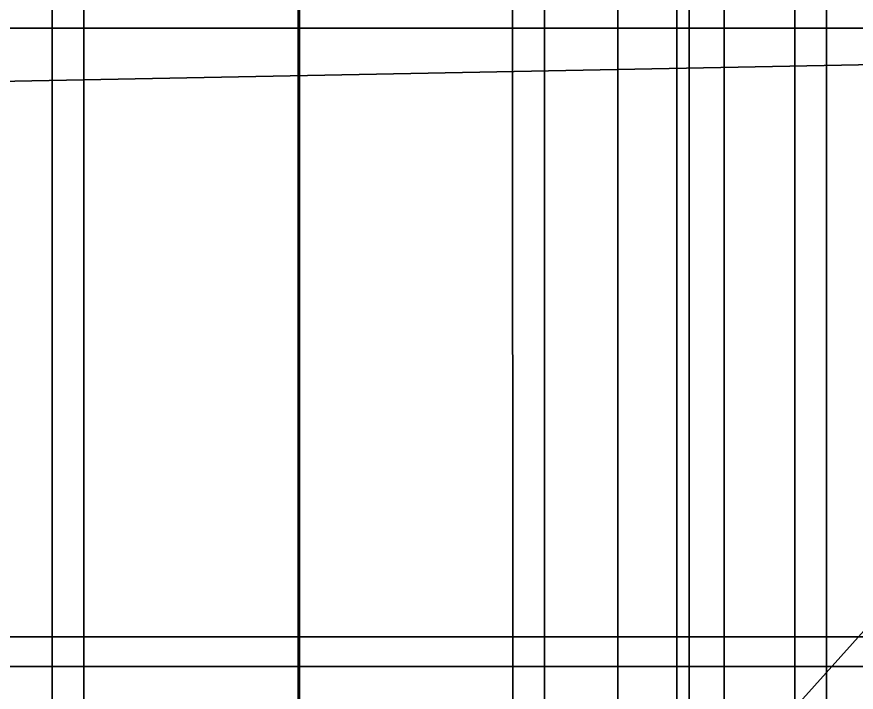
# Model space of a CAD drawing. Extents: x -7.1 to 8.3, y -8 to 8.
# Drawn here: x 3.0328 to 3.3164, y 2.9813 to 3.2095 of the extents above; entities that cross this region are included whole.
import ezdxf

# ---------------------------------------------------------------- set-up
doc = ezdxf.new("R2010")
doc.units = 0

msp = doc.modelspace()

# ---------------------------------------------------------------- linework, layer by layer
for points in [[(7.80574, 8), (-6.55791, 8), (7.80574, -8)], [(-6.55791, -8), (7.80574, -8), (-6.55791, 8)], [(7.80574, 8, -0.79139), (7.80574, -8, -0.79139), (-6.55791, -8, -0.79139)], [(-6.55791, -8, -0.79139), (-6.55791, 8, -0.79139), (7.80574, 8, -0.79139)], [(-3.29913, 4.29173, 0.11606), (-3.39913, -4.39201, 0.11606), (5.20087, -4.39201, 0.11606), (5.20087, 4.29173, 0.11606)], [(3.74517, -2.94429, 5.91212), (-2.04342, -2.94429, 5.91212), (-2.04342, 4.05027, 5.91212), (2.20121, 2.84429, 5.91212)], [(-2.14534, 3.20575, 12.06606), (3.96503, 3.20575, 12.06606), (5.26024, 4.01831, 12.06711), (-2.32794, 4.01905, 12.06454)], [(3.80087, 2.9, 3.01606), (5.20087, 3.99959, 3.01606), (2.42019, 3.99959, 3.01606), (2.42019, 2.9, 3.01606)], [(2.42019, 2.9, 2.91606), (2.42019, 3.99959, 2.91606), (5.20087, 3.99959, 2.91606), (3.80087, 2.9, 2.91606)], [(2.50087, 4.00094, 6.13501), (2.50087, 3, 6.13501), (5.10141, 3.00001, 6.13533), (5.10141, 4.00095, 6.13501)], [(5.10143, 4.00093, 5.99827), (5.10143, 2.99999, 5.99859), (2.50087, 2.99999, 5.99827), (2.50087, 4.00093, 5.99827)], [(2.40087, 3.99, 9.07898), (3.80087, 2.99001, 9.07898), (5.20087, 2.99001, 9.0793), (5.20087, 3.99001, 9.07898)], [(2.40087, 3.99001, 9.01828), (3.80087, 2.99, 9.01859), (2.40087, 2.99001, 9.01843)], [(5.20088, 3.98999, 9.01859), (5.20088, 2.98999, 9.01874), (3.80087, 2.99, 9.01859), (2.40087, 3.99001, 9.01828)], [(2.40087, 2.99, 9.07898), (3.80087, 2.99001, 9.07898), (2.40087, 3.99, 9.07898)], [(-2.04342, -2.94429, 3.12177), (3.74517, -2.94429, 3.12177), (-2.04342, 3.95807, 3.12177)], [(3.74517, -2.94429, 3.12177), (2.20121, 2.84429, 3.12177), (-2.04342, 3.95807, 3.12177)], [(-2.32165, 3.94565, 11.96758), (5.17751, 3.94639, 11.96502), (3.96503, 3.20575, 11.96606), (-2.14534, 3.20575, 11.96606)], [(3.04478, 3.29707, 12.1478), (3.00492, 3.29707, 12.063), (3.00491, -3.48825, 12.063), (3.04485, -3.48825, 12.1478)], [(3.05557, -3.46968, 12.15311), (3.0555, 3.2785, 12.1531), (3.04478, 3.29707, 12.1478), (3.04485, -3.48825, 12.1478)], [(3.20036, 3.2785, 12.15373), (3.20043, -3.46968, 12.15373), (3.2112, -3.48825, 12.14852), (3.21113, 3.29707, 12.14851)], [(3.21113, 3.29707, 12.14851), (3.2112, -3.48825, 12.14852), (3.25999, -3.48825, 12.06406), (3.25999, 3.29707, 12.06406)], [(3.23591, -3.46968, 12.05873), (3.23591, 3.2785, 12.05873), (3.25999, 3.29707, 12.06406), (3.25999, -3.48825, 12.06406)], [(3.29568, 3.29707, 12.14784), (3.25582, 3.29707, 12.06304), (3.25582, -3.48825, 12.06305), (3.29575, -3.48825, 12.14785)], [(3.27179, 3.2785, 12.05785), (3.27179, -3.46968, 12.05786), (3.25582, -3.48825, 12.06305), (3.25582, 3.29707, 12.06304)], [(3.30648, -3.46968, 12.15316), (3.3064, 3.2785, 12.15315), (3.29568, 3.29707, 12.14784), (3.29575, -3.48825, 12.14785)], [(3.1284, -3.46968, 12.03218), (3.02089, -3.46968, 12.05781), (3.02089, 3.2785, 12.0578), (3.1284, 3.2785, 12.03217)], [(3.128, -3.46968, 12.17952), (3.12793, 3.2785, 12.17951), (3.0555, 3.2785, 12.1531), (3.05557, -3.46968, 12.15311)], [(3.20043, -3.46968, 12.15373), (3.20036, 3.2785, 12.15373), (3.12793, 3.2785, 12.17951), (3.128, -3.46968, 12.17952)], [(3.23591, -3.46968, 12.05873), (3.1284, -3.46968, 12.03218), (3.1284, 3.2785, 12.03217), (3.23591, 3.2785, 12.05873)], [(3.3793, -3.46968, 12.03222), (3.27179, -3.46968, 12.05786), (3.27179, 3.2785, 12.05785), (3.3793, 3.2785, 12.03221)], [(3.3789, -3.46968, 12.17957), (3.37883, 3.2785, 12.17956), (3.3064, 3.2785, 12.15315), (3.30648, -3.46968, 12.15316)], [(3.96503, -3.41575, 12.03273), (-2.14534, 3.20575, 12.03273), (-2.98174, 2.73338, 12.03273)], [(3.96503, 3.20575, 12.02273), (-2.14534, -3.41575, 12.02273), (-2.98173, -2.94338, 12.02273)], [(-2.98173, -2.94338, 12.02273), (-2.62823, 3.07918, 12.02273), (3.96503, 3.20575, 12.02273)], [(-2.62823, 3.07918, 12.02273), (-2.14534, 3.20575, 12.02273), (3.96503, 3.20575, 12.02273)], [(-2.14534, 3.20575, 11.96606), (3.96503, 3.20575, 11.96606), (3.96503, 3.20575, 12.06606), (-2.14534, 3.20575, 12.06606)], [(3.96503, 3.20575, 12.02273), (3.96503, -3.41575, 12.02273), (-2.14534, -3.41575, 12.02273)], [(3.96503, -3.41575, 12.03273), (3.96503, 3.20575, 12.03273), (-2.14534, 3.20575, 12.03273)], [(5.10141, 3.00001, 6.13533), (2.50087, 3, 6.13501), (2.50087, 2.99999, 5.99827), (5.10143, 2.99999, 5.99859)], [(2.50087, 2.9, 6.11606), (3.60087, 2.9, 6.11606), (3.60087, 3, 6.11606), (2.50087, 3, 6.11606)], [(2.50087, 3, 6.01606), (3.60087, 3, 6.01606), (3.60087, 2.9, 6.01606), (2.50087, 2.9, 6.01606)], [(3.76675, 2.99, 8.96606), (3.76675, 2.9, 8.96606), (-3.33325, 2.99, 8.96606)], [(-3.33325, 2.99, 9.06606), (-3.33325, -3, 9.06606), (3.76675, -3, 9.06606), (3.76675, 2.99, 9.06606)], [(-3.33325, 2.99, 9.06606), (3.76675, 2.99, 9.06606), (3.76675, 2.99, 8.96606), (-3.33325, 2.99, 8.96606)], [(3.76675, 2.9, 8.96606), (-3.09913, 2.9, 8.96606), (-3.33325, 2.99, 8.96606)], [(3.80087, 2.99001, 9.07898), (2.40087, 2.99, 9.07898), (2.40087, 2.99001, 9.01843), (3.80087, 2.99, 9.01859)]]:
    msp.add_3dface(points)

doc.saveas('drawing.dxf')
